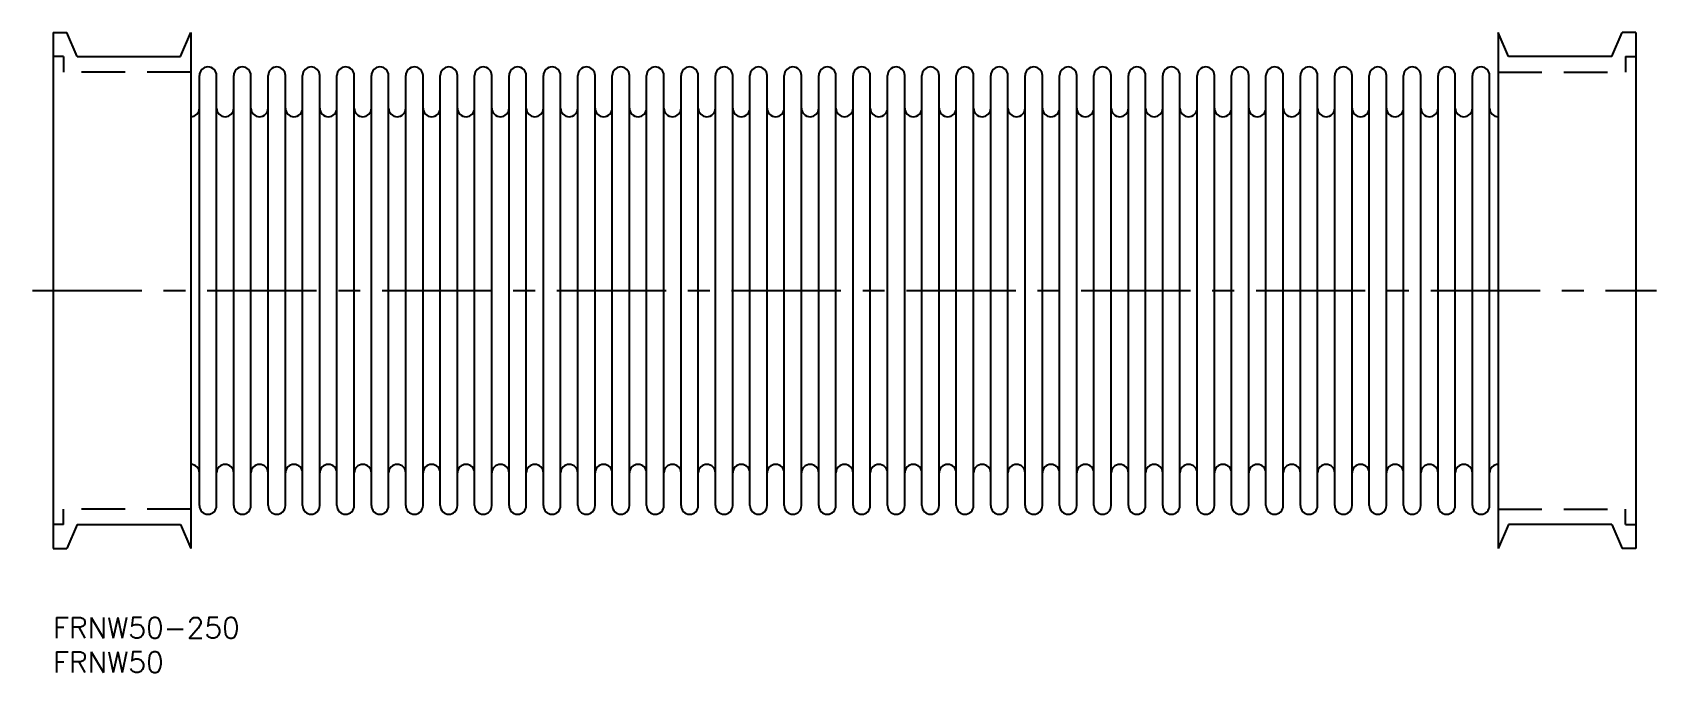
# Model space of a CAD drawing. Extents: x -3 to 233, y -8 to 85.
import ezdxf

# ---------------------------------------------------------------- set-up
doc = ezdxf.new("R2010")
doc.units = 0
doc.header["$LTSCALE"] = 0.5
doc.linetypes.add('CENTER', pattern=[50.8, 31.75, -6.35, 6.35, -6.35])
doc.linetypes.add('DASHED', pattern=[19.05, 12.7, -6.35])
for name, color, linetype in [('MSM_CENTER', 1, 'CENTER'), ('MSM_CONTINUOUS', 7, 'CONTINUOUS'), ('MSM_DASHED', 4, 'DASHED'), ('MSM_PART_NUMBER', 7, 'CONTINUOUS')]:
    doc.layers.add(name, color=color, linetype=linetype)
doc.styles.get("Standard").update_dxf_attribs({"font": 'txt.shx', "height": 3, "bigfont": 'bigfont.shx'})

# ---------------------------------------------------------------- blocks, each defined once
blk = doc.blocks.new('*U4')
at = {"layer": 'MSM_PART_NUMBER'}
blk.add_text('FRNW50-250', height=3, dxfattribs=at).set_placement((0, -3))
blk = doc.blocks.new('*U5')
at = {"layer": 'MSM_PART_NUMBER'}
blk.add_text('FRNW50', height=3, dxfattribs=at).set_placement((0, -8))

msp = doc.modelspace()

# ---------------------------------------------------------------- linework, layer by layer
at = {"layer": 'MSM_CENTER'}
msp.add_line((-3, 47.5), (233, 47.5), dxfattribs=at)
at = {"layer": 'MSM_CONTINUOUS'}
for p, q in [((0, 85), (2, 85)), ((0, 85), (0, 10)), ((0, 85), (0, 10)), ((3.5, 81.5), (2, 85)), ((18.5, 81.5), (20, 85)), ((20, 85), (20, 10)), ((210, 85), (210, 10)), ((211.5, 81.5), (210, 85)), ((226.5, 81.5), (228, 85)), ((230, 85), (228, 85)), ((230, 85), (230, 10)), ((230, 85), (230, 10)), ((3.5, 81.5), (18.5, 81.5)), ((226.5, 81.5), (211.5, 81.5)), ((21.25, 16.25), (21.25, 78.75)), ((23.75, 16.25), (23.75, 78.75)), ((26.25, 16.25), (26.25, 78.75)), ((28.75, 16.25), (28.75, 78.75)), ((31.25, 16.25), (31.25, 78.75)), ((33.75, 16.25), (33.75, 78.75)), ((36.25, 16.25), (36.25, 78.75)), ((38.75, 16.25), (38.75, 78.75)), ((41.25, 16.25), (41.25, 78.75)), ((43.75, 16.25), (43.75, 78.75)), ((46.25, 16.25), (46.25, 78.75)), ((48.75, 16.25), (48.75, 78.75)), ((51.25, 16.25), (51.25, 78.75)), ((53.75, 16.25), (53.75, 78.75)), ((56.25, 16.25), (56.25, 78.75)), ((58.75, 16.25), (58.75, 78.75)), ((61.25, 16.25), (61.25, 78.75)), ((63.75, 16.25), (63.75, 78.75)), ((66.25, 16.25), (66.25, 78.75)), ((68.75, 16.25), (68.75, 78.75)), ((71.25, 16.25), (71.25, 78.75)), ((73.75, 16.25), (73.75, 78.75)), ((76.25, 16.25), (76.25, 78.75)), ((78.75, 16.25), (78.75, 78.75)), ((81.25, 16.25), (81.25, 78.75)), ((83.75, 16.25), (83.75, 78.75)), ((86.25, 16.25), (86.25, 78.75)), ((88.75, 16.25), (88.75, 78.75)), ((91.25, 16.25), (91.25, 78.75)), ((93.75, 16.25), (93.75, 78.75)), ((96.25, 16.25), (96.25, 78.75)), ((98.75, 16.25), (98.75, 78.75)), ((101.25, 16.25), (101.25, 78.75)), ((103.75, 16.25), (103.75, 78.75)), ((106.25, 16.25), (106.25, 78.75)), ((108.75, 16.25), (108.75, 78.75)), ((111.25, 16.25), (111.25, 78.75)), ((113.75, 16.25), (113.75, 78.75)), ((116.25, 16.25), (116.25, 78.75)), ((118.75, 16.25), (118.75, 78.75)), ((121.25, 16.25), (121.25, 78.75)), ((123.75, 16.25), (123.75, 78.75)), ((126.25, 16.25), (126.25, 78.75)), ((128.75, 16.25), (128.75, 78.75)), ((131.25, 16.25), (131.25, 78.75)), ((133.75, 16.25), (133.75, 78.75)), ((136.25, 16.25), (136.25, 78.75)), ((138.75, 16.25), (138.75, 78.75)), ((141.25, 16.25), (141.25, 78.75)), ((143.75, 16.25), (143.75, 78.75)), ((146.25, 16.25), (146.25, 78.75)), ((148.75, 16.25), (148.75, 78.75)), ((151.25, 16.25), (151.25, 78.75)), ((153.75, 16.25), (153.75, 78.75)), ((156.25, 16.25), (156.25, 78.75)), ((158.75, 16.25), (158.75, 78.75)), ((161.25, 16.25), (161.25, 78.75)), ((163.75, 16.25), (163.75, 78.75)), ((166.25, 16.25), (166.25, 78.75)), ((168.75, 16.25), (168.75, 78.75)), ((171.25, 16.25), (171.25, 78.75)), ((173.75, 16.25), (173.75, 78.75)), ((176.25, 16.25), (176.25, 78.75)), ((178.75, 16.25), (178.75, 78.75)), ((181.25, 16.25), (181.25, 78.75)), ((183.75, 16.25), (183.75, 78.75)), ((186.25, 16.25), (186.25, 78.75)), ((188.75, 16.25), (188.75, 78.75)), ((191.25, 16.25), (191.25, 78.75)), ((193.75, 16.25), (193.75, 78.75)), ((196.25, 16.25), (196.25, 78.75)), ((198.75, 16.25), (198.75, 78.75)), ((201.25, 16.25), (201.25, 78.75)), ((203.75, 16.25), (203.75, 78.75)), ((206.25, 16.25), (206.25, 78.75)), ((208.75, 16.25), (208.75, 78.75)), ((3.5, 13.5), (2, 10)), ((3.5, 13.5), (18.5, 13.5)), ((18.5, 13.5), (20, 10)), ((211.5, 13.5), (210, 10)), ((226.5, 13.5), (211.5, 13.5)), ((226.5, 13.5), (228, 10)), ((0, 10), (2, 10)), ((230, 10), (228, 10))]:
    msp.add_line(p, q, dxfattribs=at)
for centre, start, end in [((22.5, 78.75), 0, 180), ((27.5, 78.75), 0, 180), ((32.5, 78.75), 0, 180), ((37.5, 78.75), 0, 180), ((42.5, 78.75), 0, 180), ((47.5, 78.75), 0, 180), ((52.5, 78.75), 0, 180), ((57.5, 78.75), 0, 180), ((62.5, 78.75), 0, 180), ((67.5, 78.75), 0, 180), ((72.5, 78.75), 0, 180), ((77.5, 78.75), 0, 180), ((82.5, 78.75), 0, 180), ((87.5, 78.75), 0, 180), ((92.5, 78.75), 0, 180), ((97.5, 78.75), 0, 180), ((102.5, 78.75), 0, 180), ((107.5, 78.75), 0, 180), ((112.5, 78.75), 0, 180), ((117.5, 78.75), 0, 180), ((122.5, 78.75), 0, 180), ((127.5, 78.75), 0, 180), ((132.5, 78.75), 0, 180), ((137.5, 78.75), 0, 180), ((142.5, 78.75), 0, 180), ((147.5, 78.75), 0, 180), ((152.5, 78.75), 0, 180), ((157.5, 78.75), 0, 180), ((162.5, 78.75), 0, 180), ((167.5, 78.75), 0, 180), ((172.5, 78.75), 0, 180), ((177.5, 78.75), 0, 180), ((182.5, 78.75), 0, 180), ((187.5, 78.75), 0, 180), ((192.5, 78.75), 0, 180), ((197.5, 78.75), 0, 180), ((202.5, 78.75), 0, 180), ((207.5, 78.75), 0, 180), ((20, 74), 270, 0), ((25, 74), 180, 0), ((30, 74), 180, 0), ((35, 74), 180, 0), ((40, 74), 180, 0), ((45, 74), 180, 0), ((50, 74), 180, 0), ((55, 74), 180, 0), ((60, 74), 180, 0), ((65, 74), 180, 0), ((70, 74), 180, 0), ((75, 74), 180, 0), ((80, 74), 180, 0), ((85, 74), 180, 0), ((90, 74), 180, 0), ((95, 74), 180, 0), ((100, 74), 180, 0), ((105, 74), 180, 0), ((110, 74), 180, 0), ((115, 74), 180, 0), ((120, 74), 180, 0), ((125, 74), 180, 0), ((130, 74), 180, 0), ((135, 74), 180, 0), ((140, 74), 180, 0), ((145, 74), 180, 0), ((150, 74), 180, 0), ((155, 74), 180, 0), ((160, 74), 180, 0), ((165, 74), 180, 0), ((170, 74), 180, 0), ((175, 74), 180, 0), ((180, 74), 180, 0), ((185, 74), 180, 0), ((190, 74), 180, 0), ((195, 74), 180, 0), ((200, 74), 180, 0), ((205, 74), 180, 0), ((210, 74), 180, 270), ((20, 21), 0, 90), ((25, 21), 0, 180), ((30, 21), 0, 180), ((35, 21), 0, 180), ((40, 21), 0, 180), ((45, 21), 0, 180), ((50, 21), 0, 180), ((55, 21), 0, 180), ((60, 21), 0, 180), ((65, 21), 0, 180), ((70, 21), 0, 180), ((75, 21), 0, 180), ((80, 21), 0, 180), ((85, 21), 0, 180), ((90, 21), 0, 180), ((95, 21), 0, 180), ((100, 21), 0, 180), ((105, 21), 0, 180), ((110, 21), 0, 180), ((115, 21), 0, 180), ((120, 21), 0, 180), ((125, 21), 0, 180), ((130, 21), 0, 180), ((135, 21), 0, 180), ((140, 21), 0, 180), ((145, 21), 0, 180), ((150, 21), 0, 180), ((155, 21), 0, 180), ((160, 21), 0, 180), ((165, 21), 0, 180), ((170, 21), 0, 180), ((175, 21), 0, 180), ((180, 21), 0, 180), ((185, 21), 0, 180), ((190, 21), 0, 180), ((195, 21), 0, 180), ((200, 21), 0, 180), ((205, 21), 0, 180), ((210, 21), 90, 180), ((22.5, 16.25), 180, 0), ((27.5, 16.25), 180, 0), ((32.5, 16.25), 180, 0), ((37.5, 16.25), 180, 0), ((42.5, 16.25), 180, 0), ((47.5, 16.25), 180, 0), ((52.5, 16.25), 180, 0), ((57.5, 16.25), 180, 0), ((62.5, 16.25), 180, 0), ((67.5, 16.25), 180, 0), ((72.5, 16.25), 180, 0), ((77.5, 16.25), 180, 0), ((82.5, 16.25), 180, 0), ((87.5, 16.25), 180, 0), ((92.5, 16.25), 180, 0), ((97.5, 16.25), 180, 0), ((102.5, 16.25), 180, 0), ((107.5, 16.25), 180, 0), ((112.5, 16.25), 180, 0), ((117.5, 16.25), 180, 0), ((122.5, 16.25), 180, 0), ((127.5, 16.25), 180, 0), ((132.5, 16.25), 180, 0), ((137.5, 16.25), 180, 0), ((142.5, 16.25), 180, 0), ((147.5, 16.25), 180, 0), ((152.5, 16.25), 180, 0), ((157.5, 16.25), 180, 0), ((162.5, 16.25), 180, 0), ((167.5, 16.25), 180, 0), ((172.5, 16.25), 180, 0), ((177.5, 16.25), 180, 0), ((182.5, 16.25), 180, 0), ((187.5, 16.25), 180, 0), ((192.5, 16.25), 180, 0), ((197.5, 16.25), 180, 0), ((202.5, 16.25), 180, 0), ((207.5, 16.25), 180, 0)]:
    msp.add_arc(centre, 1.25, start, end, dxfattribs=at)
at = {"layer": 'MSM_DASHED'}
for p, q in [((1.5, 81.5), (0, 81.5)), ((1.5, 81.5), (1.5, 79.25)), ((228.5, 81.5), (228.5, 79.25)), ((228.5, 81.5), (230, 81.5)), ((20, 79.25), (1.5, 79.25)), ((210, 79.25), (228.5, 79.25)), ((20, 15.75), (1.5, 15.75)), ((1.5, 13.5), (1.5, 15.75)), ((210, 15.75), (228.5, 15.75)), ((228.5, 13.5), (228.5, 15.75)), ((1.5, 13.5), (0, 13.5)), ((228.5, 13.5), (230, 13.5))]:
    msp.add_line(p, q, dxfattribs=at)

# ---------------------------------------------------------------- block references
at = {"layer": 'MSM_CONTINUOUS'}
for name in ['*U4', '*U5']:
    msp.add_blockref(name, (0, 0), dxfattribs=at)

doc.saveas('drawing.dxf')
